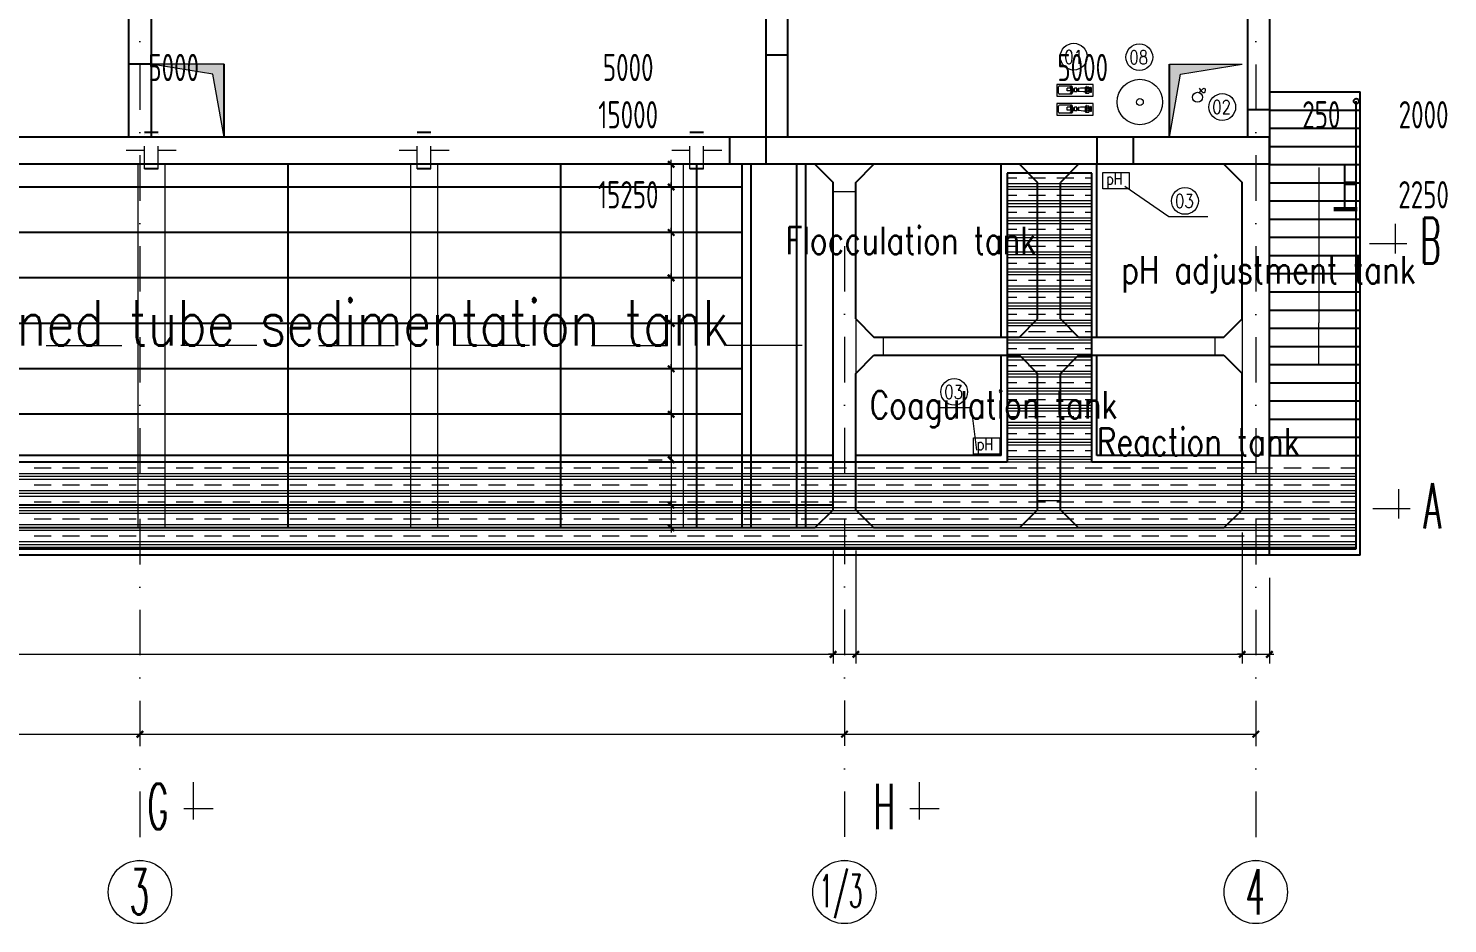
# Model space of a CAD drawing. Extents: x 838828 to 1489448, y 610351 to 848160.
# Drawn here: x 975795 to 991407, y 721807 to 731656 of the extents above; entities that cross this region are included whole.
import ezdxf
from ezdxf.enums import TextEntityAlignment as Align

# ---------------------------------------------------------------- set-up
doc = ezdxf.new("R2010")
doc.units = 0
doc.header["$LTSCALE"] = 1000
doc.header["$MEASUREMENT"] = 0
doc.linetypes.add('DASHDOT', pattern=[1, 0.5, -0.25, 0, -0.25])
doc.linetypes.add('HIDDEN', pattern=[0.375, 0.25, -0.125])
doc.layers.get('0').update_dxf_attribs({"linetype": 'CONTINUOUS', "lineweight": 13})
for name, color, linetype, lineweight in [('HATCH', 8, 'CONTINUOUS', 13), ('标注', 8, 'CONTINUOUS', 13), ('设备', 6, 'CONTINUOUS', 13)]:
    doc.layers.add(name, color=color, linetype=linetype, lineweight=lineweight)
doc.layers.add('我的标注', color=8, linetype='CONTINUOUS')
doc.layers.add('水构筑物', color=7, linetype='CONTINUOUS')
doc.styles.get("Standard").update_dxf_attribs({"font": 'ROMANS.SHX', "width": 1.2, "bigfont": 'gbcbig.shx'})
doc.styles.add('TSSD_DIMENSION', font='tssdeng.shx', dxfattribs={"width": 0.7, "bigfont": 'tssdchn.shx'})

# ---------------------------------------------------------------- blocks, each defined once
blk = doc.blocks.new('_ARCHTICK')
at = {"const_width": 0.5}
blk.add_lwpolyline([(-0.71, -0.71), (0.71, 0.71)], dxfattribs=at)

msp = doc.modelspace()

# ---------------------------------------------------------------- hatches: boundary and pattern name
at = {"layer": '标注'}
h = msp.add_hatch(color=256, dxfattribs=at)
h.paths.add_polyline_path([(977825, 731151), (977947, 730461), (977947, 731261), (977147, 731261)])
h.paths.add_polyline_path([(977367, 731152), (976677, 731152), (976677, 731602), (977367, 731602)], flags=9)
h = msp.add_hatch(color=256, dxfattribs=at)
h.paths.add_polyline_path([(988470, 731151), (988347, 730461), (988347, 731261), (989147, 731261)])
h.paths.add_polyline_path([(988927, 731152), (989617, 731152), (989617, 731602), (988927, 731602)], flags=9)
h = msp.add_hatch(color=256, dxfattribs=at)
h.paths.add_polyline_path([(988470, 731151), (988347, 730461), (988347, 731261), (989147, 731261)])
h.paths.add_polyline_path([(988927, 731152), (989617, 731152), (989617, 731602), (988927, 731602)], flags=9)

# ---------------------------------------------------------------- linework, layer by layer
at = {"linetype": 'ByBlock', "ltscale": 200}
msp.add_line((989991, 730124), (989991, 728418), dxfattribs=at)
msp.add_line((989991, 727964), (989991, 728418))
for centre in [(987294, 731345), (988016, 731339), (988928, 730791), (988518, 729758), (985979, 727658)]:
    msp.add_circle(centre, 147, dxfattribs=at)
at = {"layer": 'HATCH', "ltscale": 0.001}
for p, q in [((982866, 730161), (982866, 730211)), ((982866, 730161), (982866, 729911)), ((983091, 730161), (982966, 730161)), ((982866, 729911), (982866, 729961)), ((982866, 729911), (982866, 729411)), ((982866, 729911), (982866, 729861)), ((983091, 729911), (982966, 729911)), ((983091, 729911), (982966, 729911)), ((982866, 729411), (982866, 729461)), ((982616, 729411), (982766, 729411)), ((982616, 729411), (982766, 729411)), ((982866, 729411), (982866, 728911)), ((982866, 729411), (982866, 729361)), ((982866, 728911), (982866, 728961)), ((982616, 728911), (982766, 728911)), ((982616, 728911), (982766, 728911)), ((982866, 728911), (982866, 728411)), ((982866, 728911), (982866, 728861)), ((982616, 728411), (982766, 728411)), ((982616, 728411), (982766, 728411)), ((982866, 728411), (982866, 728461)), ((982866, 728411), (982866, 727911)), ((982866, 728411), (982866, 728361)), ((982616, 727911), (982766, 727911)), ((982616, 727911), (982766, 727911)), ((982866, 727911), (982866, 727961)), ((982866, 727911), (982866, 727411)), ((982866, 727911), (982866, 727861)), ((982616, 727411), (982766, 727411)), ((982616, 727411), (982766, 727411)), ((982866, 727411), (982866, 727461)), ((982866, 727411), (982866, 726911)), ((982866, 727411), (982866, 727361)), ((982866, 726911), (982866, 726961)), ((982616, 726911), (982766, 726911)), ((982616, 726911), (982766, 726911)), ((982866, 726911), (982866, 726411)), ((982866, 726911), (982866, 726861)), ((982866, 726411), (982866, 726461)), ((982616, 726411), (982766, 726411)), ((982616, 726411), (982766, 726411)), ((982866, 726411), (982866, 726161)), ((982866, 726411), (982866, 726361)), ((982616, 726161), (982766, 726161)), ((982866, 726161), (982866, 726111))]:
    msp.add_line(p, q, dxfattribs=at)
at = {"layer": 'HATCH'}
for p, q in [((986562, 730011), (986670, 730011)), ((986562, 729948), (987494, 729948)), ((986562, 729917), (987494, 729917)), ((986562, 729886), (987494, 729886)), ((986795, 730011), (986982, 730011)), ((987107, 730011), (987295, 730011)), ((987420, 730011), (987494, 730011)), ((987855, 729922), (988342, 729585)), ((986562, 729823), (986670, 729823)), ((986562, 729761), (987494, 729761)), ((986562, 729729), (987494, 729729)), ((986795, 729823), (986982, 729823)), ((987107, 729823), (987295, 729823)), ((987420, 729823), (987494, 729823)), ((986562, 729698), (987494, 729698)), ((986562, 729636), (986670, 729636)), ((986562, 729573), (987494, 729573)), ((986795, 729636), (986982, 729636)), ((987107, 729636), (987295, 729636)), ((987420, 729636), (987494, 729636)), ((988342, 729585), (988770, 729585)), ((986562, 729542), (987494, 729542)), ((986562, 729511), (987494, 729511)), ((986562, 729448), (986670, 729448)), ((986795, 729448), (986982, 729448)), ((987107, 729448), (987295, 729448)), ((987420, 729448), (987494, 729448)), ((986562, 729386), (987494, 729386)), ((986562, 729354), (987494, 729354)), ((986562, 729323), (987494, 729323)), ((986562, 729261), (986670, 729261)), ((986795, 729261), (986982, 729261)), ((987107, 729261), (987295, 729261)), ((987420, 729261), (987494, 729261)), ((986562, 729198), (987494, 729198)), ((986562, 729167), (987494, 729167)), ((986562, 729136), (987494, 729136)), ((986562, 729073), (986670, 729073)), ((986562, 729011), (987494, 729011)), ((986562, 728979), (987494, 728979)), ((986562, 728948), (987494, 728948)), ((986795, 729073), (986982, 729073)), ((987107, 729073), (987295, 729073)), ((987420, 729073), (987494, 729073)), ((986562, 728886), (986670, 728886)), ((986562, 728823), (987494, 728823)), ((986562, 728792), (987494, 728792)), ((986795, 728886), (986982, 728886)), ((987107, 728886), (987295, 728886)), ((987420, 728886), (987494, 728886)), ((986562, 728761), (987494, 728761)), ((986562, 728698), (986670, 728698)), ((986562, 728636), (987494, 728636)), ((986795, 728698), (986982, 728698)), ((987107, 728698), (987295, 728698)), ((987420, 728698), (987494, 728698)), ((986562, 728604), (987494, 728604)), ((986562, 728573), (987494, 728573)), ((986562, 728511), (986670, 728511)), ((986795, 728511), (986982, 728511)), ((987107, 728511), (987295, 728511)), ((987420, 728511), (987494, 728511)), ((986562, 728448), (987494, 728448)), ((986562, 728417), (987494, 728417)), ((986562, 728386), (987494, 728386)), ((986562, 728323), (986670, 728323)), ((986795, 728323), (986982, 728323)), ((987107, 728323), (987295, 728323)), ((987420, 728323), (987494, 728323)), ((986562, 728261), (987494, 728261)), ((986562, 728229), (987494, 728229)), ((986562, 728198), (987494, 728198)), ((986562, 728136), (986670, 728136)), ((986562, 728073), (987494, 728073)), ((986562, 728042), (987494, 728042)), ((986562, 728011), (987494, 728011)), ((986795, 728136), (986982, 728136)), ((987107, 728136), (987295, 728136)), ((987420, 728136), (987494, 728136)), ((986562, 727948), (986670, 727948)), ((986562, 727886), (987494, 727886)), ((986562, 727854), (987494, 727854)), ((986795, 727948), (986982, 727948)), ((987107, 727948), (987295, 727948)), ((987420, 727948), (987494, 727948)), ((986562, 727823), (987494, 727823)), ((986562, 727761), (986670, 727761)), ((986562, 727698), (987494, 727698)), ((986795, 727761), (986982, 727761)), ((987107, 727761), (987295, 727761)), ((987420, 727761), (987494, 727761)), ((986562, 727667), (987494, 727667)), ((986562, 727636), (987494, 727636)), ((986562, 727573), (986670, 727573)), ((986795, 727573), (986982, 727573)), ((987107, 727573), (987295, 727573)), ((987420, 727573), (987494, 727573)), ((985804, 727485), (986171, 727485)), ((986227, 727017), (986171, 727485)), ((986562, 727511), (987494, 727511)), ((986562, 727479), (987494, 727479)), ((986562, 727448), (987494, 727448)), ((986562, 727386), (986670, 727386)), ((986795, 727386), (986982, 727386)), ((987107, 727386), (987295, 727386)), ((987420, 727386), (987494, 727386)), ((986562, 727323), (987494, 727323)), ((986562, 727292), (987494, 727292)), ((986562, 727261), (987494, 727261)), ((986562, 727198), (986670, 727198)), ((986562, 727136), (987494, 727136)), ((986562, 727104), (987494, 727104)), ((986795, 727198), (986982, 727198)), ((987107, 727198), (987295, 727198)), ((987420, 727198), (987494, 727198)), ((986562, 727073), (987494, 727073)), ((986562, 727011), (986670, 727011)), ((986562, 726948), (987494, 726948)), ((986795, 727011), (986982, 727011)), ((987107, 727011), (987295, 727011)), ((987420, 727011), (987494, 727011)), ((975857, 726823), (976045, 726823)), ((976170, 726823), (976357, 726823)), ((976482, 726823), (976670, 726823)), ((976795, 726823), (976982, 726823)), ((977107, 726823), (977295, 726823)), ((977420, 726823), (977607, 726823)), ((977732, 726823), (977920, 726823)), ((978045, 726823), (978232, 726823)), ((978357, 726823), (978545, 726823)), ((978670, 726823), (978857, 726823)), ((978982, 726823), (979170, 726823)), ((979295, 726823), (979482, 726823)), ((979607, 726823), (979795, 726823)), ((979920, 726823), (980107, 726823)), ((980232, 726823), (980420, 726823)), ((980545, 726823), (980732, 726823)), ((980857, 726823), (981045, 726823)), ((981170, 726823), (981357, 726823)), ((981482, 726823), (981670, 726823)), ((981795, 726823), (981982, 726823)), ((982107, 726823), (982295, 726823)), ((982420, 726823), (982607, 726823)), ((982732, 726823), (982920, 726823)), ((983045, 726823), (983232, 726823)), ((983357, 726823), (983545, 726823)), ((983670, 726823), (983857, 726823)), ((983982, 726823), (984170, 726823)), ((984295, 726823), (984482, 726823)), ((984607, 726823), (984795, 726823)), ((984920, 726823), (985107, 726823)), ((985232, 726823), (985420, 726823)), ((985545, 726823), (985732, 726823)), ((985857, 726823), (986045, 726823)), ((986170, 726823), (986357, 726823)), ((986482, 726823), (986670, 726823)), ((986562, 726917), (987494, 726917)), ((986562, 726886), (987494, 726886)), ((986795, 726823), (986982, 726823)), ((987107, 726823), (987295, 726823)), ((987420, 726823), (987607, 726823)), ((987732, 726823), (987920, 726823)), ((988045, 726823), (988232, 726823)), ((988357, 726823), (988545, 726823)), ((988670, 726823), (988857, 726823)), ((988982, 726823), (989170, 726823)), ((989295, 726823), (989482, 726823)), ((989607, 726823), (989795, 726823)), ((989920, 726823), (990107, 726823)), ((990232, 726823), (990402, 726823)), ((964162, 726761), (990402, 726761)), ((964162, 726729), (990402, 726729)), ((964162, 726698), (990402, 726698)), ((975857, 726636), (976045, 726636)), ((976170, 726636), (976357, 726636)), ((976482, 726636), (976670, 726636)), ((976795, 726636), (976982, 726636)), ((977107, 726636), (977295, 726636)), ((977420, 726636), (977607, 726636)), ((977732, 726636), (977920, 726636)), ((978045, 726636), (978232, 726636)), ((978357, 726636), (978545, 726636)), ((978670, 726636), (978857, 726636)), ((978982, 726636), (979170, 726636)), ((979295, 726636), (979482, 726636)), ((979607, 726636), (979795, 726636)), ((979920, 726636), (980107, 726636)), ((980232, 726636), (980420, 726636)), ((980545, 726636), (980732, 726636)), ((980857, 726636), (981045, 726636)), ((981170, 726636), (981357, 726636)), ((981482, 726636), (981670, 726636)), ((981795, 726636), (981982, 726636)), ((982107, 726636), (982295, 726636)), ((982420, 726636), (982607, 726636)), ((982732, 726636), (982920, 726636)), ((983045, 726636), (983232, 726636)), ((983357, 726636), (983545, 726636)), ((983670, 726636), (983857, 726636)), ((983982, 726636), (984170, 726636)), ((984295, 726636), (984482, 726636)), ((984607, 726636), (984795, 726636)), ((984920, 726636), (985107, 726636)), ((985232, 726636), (985420, 726636)), ((985545, 726636), (985732, 726636)), ((985857, 726636), (986045, 726636)), ((986170, 726636), (986357, 726636)), ((986482, 726636), (986670, 726636)), ((986795, 726636), (986982, 726636)), ((987107, 726636), (987295, 726636)), ((987420, 726636), (987607, 726636)), ((987732, 726636), (987920, 726636)), ((988045, 726636), (988232, 726636)), ((988357, 726636), (988545, 726636)), ((988670, 726636), (988857, 726636)), ((988982, 726636), (989170, 726636)), ((989295, 726636), (989482, 726636)), ((989607, 726636), (989795, 726636)), ((989920, 726636), (990107, 726636)), ((990232, 726636), (990402, 726636)), ((964162, 726573), (990402, 726573)), ((964162, 726542), (990402, 726542)), ((964162, 726511), (990402, 726511)), ((964162, 726386), (990402, 726386)), ((964162, 726354), (990402, 726354)), ((964162, 726323), (990402, 726323)), ((975857, 726448), (976045, 726448)), ((976170, 726448), (976357, 726448)), ((976482, 726448), (976670, 726448)), ((976795, 726448), (976982, 726448)), ((977107, 726448), (977295, 726448)), ((977420, 726448), (977607, 726448)), ((977732, 726448), (977920, 726448)), ((978045, 726448), (978232, 726448)), ((978357, 726448), (978545, 726448)), ((978670, 726448), (978857, 726448)), ((978982, 726448), (979170, 726448)), ((979295, 726448), (979482, 726448)), ((979607, 726448), (979795, 726448)), ((979920, 726448), (980107, 726448)), ((980232, 726448), (980420, 726448)), ((980545, 726448), (980732, 726448)), ((980857, 726448), (981045, 726448)), ((981170, 726448), (981357, 726448)), ((981482, 726448), (981670, 726448)), ((981795, 726448), (981982, 726448)), ((982107, 726448), (982295, 726448)), ((982420, 726448), (982607, 726448)), ((982732, 726448), (982920, 726448)), ((983045, 726448), (983232, 726448)), ((983357, 726448), (983545, 726448)), ((983670, 726448), (983857, 726448)), ((983982, 726448), (984170, 726448)), ((984295, 726448), (984482, 726448)), ((984607, 726448), (984795, 726448)), ((984920, 726448), (985107, 726448)), ((985232, 726448), (985420, 726448)), ((985545, 726448), (985732, 726448)), ((985857, 726448), (986045, 726448)), ((986170, 726448), (986357, 726448)), ((986482, 726448), (986670, 726448)), ((986795, 726448), (986982, 726448)), ((987107, 726448), (987295, 726448)), ((987420, 726448), (987607, 726448)), ((987732, 726448), (987920, 726448)), ((988045, 726448), (988232, 726448)), ((988357, 726448), (988545, 726448)), ((988670, 726448), (988857, 726448)), ((988982, 726448), (989170, 726448)), ((989295, 726448), (989482, 726448)), ((989607, 726448), (989795, 726448)), ((989920, 726448), (990107, 726448)), ((990232, 726448), (990402, 726448)), ((964162, 726198), (990402, 726198)), ((964162, 726167), (990402, 726167)), ((975857, 726261), (976045, 726261)), ((976170, 726261), (976357, 726261)), ((976482, 726261), (976670, 726261)), ((976795, 726261), (976982, 726261)), ((977107, 726261), (977295, 726261)), ((977420, 726261), (977607, 726261)), ((977732, 726261), (977920, 726261)), ((978045, 726261), (978232, 726261)), ((978357, 726261), (978545, 726261)), ((978670, 726261), (978857, 726261)), ((978982, 726261), (979170, 726261)), ((979295, 726261), (979482, 726261)), ((979607, 726261), (979795, 726261)), ((979920, 726261), (980107, 726261)), ((980232, 726261), (980420, 726261)), ((980545, 726261), (980732, 726261)), ((980857, 726261), (981045, 726261)), ((981170, 726261), (981357, 726261)), ((981482, 726261), (981670, 726261)), ((981795, 726261), (981982, 726261)), ((982107, 726261), (982295, 726261)), ((982420, 726261), (982607, 726261)), ((982732, 726261), (982920, 726261)), ((983045, 726261), (983232, 726261)), ((983357, 726261), (983545, 726261)), ((983670, 726261), (983857, 726261)), ((983982, 726261), (984170, 726261)), ((984295, 726261), (984482, 726261)), ((984607, 726261), (984795, 726261)), ((984920, 726261), (985107, 726261)), ((985232, 726261), (985420, 726261)), ((985545, 726261), (985732, 726261)), ((985857, 726261), (986045, 726261)), ((986170, 726261), (986357, 726261)), ((986482, 726261), (986670, 726261)), ((986795, 726261), (986982, 726261)), ((987107, 726261), (987295, 726261)), ((987420, 726261), (987607, 726261)), ((987732, 726261), (987920, 726261)), ((988045, 726261), (988232, 726261)), ((988357, 726261), (988545, 726261)), ((988670, 726261), (988857, 726261)), ((988982, 726261), (989170, 726261)), ((989295, 726261), (989482, 726261)), ((989607, 726261), (989795, 726261)), ((989920, 726261), (990107, 726261)), ((990232, 726261), (990402, 726261)), ((964162, 726136), (990402, 726136)), ((964162, 726011), (990402, 726011)), ((975857, 726073), (976045, 726073)), ((976170, 726073), (976357, 726073)), ((976482, 726073), (976670, 726073)), ((976795, 726073), (976982, 726073)), ((977107, 726073), (977295, 726073)), ((977420, 726073), (977607, 726073)), ((977732, 726073), (977920, 726073)), ((978045, 726073), (978232, 726073)), ((978357, 726073), (978545, 726073)), ((978670, 726073), (978857, 726073)), ((978982, 726073), (979170, 726073)), ((979295, 726073), (979482, 726073)), ((979607, 726073), (979795, 726073)), ((979920, 726073), (980107, 726073)), ((980232, 726073), (980420, 726073)), ((980545, 726073), (980732, 726073)), ((980857, 726073), (981045, 726073)), ((981170, 726073), (981357, 726073)), ((981482, 726073), (981670, 726073)), ((981795, 726073), (981982, 726073)), ((982107, 726073), (982295, 726073)), ((982420, 726073), (982607, 726073)), ((982732, 726073), (982920, 726073)), ((983045, 726073), (983232, 726073)), ((983357, 726073), (983545, 726073)), ((983670, 726073), (983857, 726073)), ((983982, 726073), (984170, 726073)), ((984295, 726073), (984482, 726073)), ((984607, 726073), (984795, 726073)), ((984920, 726073), (985107, 726073)), ((985232, 726073), (985420, 726073)), ((985545, 726073), (985732, 726073)), ((985857, 726073), (986045, 726073)), ((986170, 726073), (986357, 726073)), ((986482, 726073), (986670, 726073)), ((986795, 726073), (986982, 726073)), ((987107, 726073), (987295, 726073)), ((987420, 726073), (987607, 726073)), ((987732, 726073), (987920, 726073)), ((988045, 726073), (988232, 726073)), ((988357, 726073), (988545, 726073)), ((988670, 726073), (988857, 726073)), ((988982, 726073), (989170, 726073)), ((989295, 726073), (989482, 726073)), ((989607, 726073), (989795, 726073)), ((989920, 726073), (990107, 726073)), ((990232, 726073), (990402, 726073)), ((964162, 725979), (990402, 725979)), ((964162, 725948), (990402, 725948))]:
    msp.add_line(p, q, dxfattribs=at)
at = {"layer": '标注', "linetype": 'DASHDOT'}
for p, q in [((977022, 739261), (977022, 722503)), ((989297, 739261), (989297, 722503)), ((984772, 729262), (984772, 722503))]:
    msp.add_line(p, q, dxfattribs=at)
at = {"layer": '标注'}
for p, q in [((977825, 731151), (977147, 731261)), ((977947, 731261), (977147, 731261)), ((977947, 730461), (977825, 731151)), ((988347, 731261), (989147, 731261)), ((988347, 731261), (989147, 731261)), ((988347, 730461), (988470, 731151)), ((988347, 730461), (988470, 731151)), ((988470, 731151), (989147, 731261)), ((988470, 731151), (989147, 731261)), ((977072, 730311), (976872, 730311)), ((977422, 730311), (977222, 730311)), ((980072, 730311), (979872, 730311)), ((980422, 730311), (980222, 730311)), ((983072, 730311), (982872, 730311)), ((983422, 730311), (983222, 730311)), ((976997, 730161), (976997, 726161)), ((977297, 730161), (977297, 726161)), ((979997, 730161), (979997, 726161)), ((980297, 730161), (980297, 726161)), ((982997, 730161), (982997, 726161)), ((984447, 730161), (985097, 730161)), ((984647, 729861), (984897, 729861)), ((990834, 729181), (990834, 729505)), ((990957, 729287), (990548, 729287)), ((984897, 728461), (984897, 727861)), ((989147, 728461), (989147, 727861)), ((975989, 728167), (976674, 728167)), ((976674, 728167), (976824, 728167)), ((977621, 728167), (977471, 728167)), ((978306, 728167), (977621, 728167)), ((978989, 728167), (979674, 728167)), ((979674, 728167), (979824, 728167)), ((980621, 728167), (980471, 728167)), ((981306, 728167), (980621, 728167)), ((981989, 728167), (982674, 728167)), ((982674, 728167), (982824, 728167)), ((983621, 728167), (983471, 728167)), ((984306, 728167), (983621, 728167)), ((985197, 728261), (985197, 728061)), ((988847, 728261), (988847, 728061)), ((986897, 726461), (987147, 726461)), ((990870, 726264), (990870, 726588)), ((990994, 726370), (990584, 726370)), ((986697, 726161), (987347, 726161)), ((977611, 722952), (977611, 723362)), ((985598, 722952), (985598, 723362)), ((977504, 723075), (977828, 723075)), ((985491, 723075), (985815, 723075))]:
    msp.add_line(p, q, dxfattribs=at)
at = {"layer": '标注', "linetype": 'DASHDOT', "ltscale": 0.5}
for p, q in [((977072, 730111), (977072, 730511)), ((977222, 730111), (977222, 730511)), ((980072, 730111), (980072, 730511)), ((980222, 730111), (980222, 730511)), ((983072, 730111), (983072, 730511)), ((983222, 730111), (983222, 730511))]:
    msp.add_line(p, q, dxfattribs=at)
at = {"layer": '标注', "ltscale": 0.001}
for p, q in [((989147, 726111), (989147, 724670)), ((989147, 726111), (989147, 724670)), ((984647, 725911), (984647, 724670)), ((984647, 725911), (984647, 724670)), ((984897, 725911), (984897, 724670)), ((984897, 725911), (984897, 724670)), ((989447, 725611), (989447, 724670)), ((969647, 724770), (984647, 724770)), ((984647, 724770), (984597, 724770)), ((984647, 724770), (984897, 724770)), ((984897, 724770), (989147, 724770)), ((984897, 724770), (984947, 724770)), ((989147, 724770), (989097, 724770)), ((989147, 724770), (989447, 724770)), ((989447, 724770), (989497, 724770)), ((977022, 724141), (977022, 723991)), ((977022, 724141), (977022, 723991)), ((984772, 724141), (984772, 723991)), ((984772, 724141), (984772, 723991)), ((989297, 724141), (989297, 723991)), ((969522, 723891), (977022, 723891)), ((977022, 723891), (984772, 723891)), ((984772, 723891), (989297, 723891))]:
    msp.add_line(p, q, dxfattribs=at)
at = {"layer": '标注'}
for centre, radius in [((987449, 730979), 21.1), ((987449, 730979), 10.9), ((987449, 730768), 21.1), ((987449, 730768), 10.9), ((977022, 722155), 348), ((984772, 722155), 348), ((989297, 722155), 348)]:
    msp.add_circle(centre, radius, dxfattribs=at)
at = {"layer": '水构筑物'}
for p, q in [((989447, 742061), (989447, 730461)), ((989447, 734701), (989447, 730161)), ((976897, 734461), (976897, 730461)), ((977147, 734461), (977147, 730461)), ((983907, 734461), (983907, 730461)), ((984147, 734461), (984147, 730461)), ((989207, 734461), (989207, 730461)), ((984147, 731361), (983907, 731361)), ((977147, 731261), (976897, 731261)), ((977947, 730461), (977947, 731261)), ((988347, 730461), (988347, 731261)), ((988347, 730461), (988347, 731261)), ((989447, 730958), (990447, 730958)), ((990402, 725929), (990402, 730856)), ((990447, 725861), (990447, 730958)), ((989447, 730761), (989207, 730761)), ((989447, 730758), (990447, 730758)), ((977222, 730511), (977072, 730511)), ((980222, 730511), (980072, 730511)), ((983222, 730511), (983072, 730511)), ((989447, 730558), (990447, 730558)), ((989447, 730461), (965097, 730461)), ((989447, 730461), (965097, 730461)), ((989447, 730461), (965097, 730461)), ((983507, 730461), (983507, 730161)), ((983907, 730461), (983907, 730161)), ((987547, 730461), (987547, 730161)), ((987947, 730461), (987947, 730161)), ((989447, 725861), (989447, 730461)), ((989447, 730358), (990447, 730358)), ((989447, 730161), (965097, 730161)), ((984447, 730161), (969847, 730161)), ((977222, 730111), (977072, 730111)), ((978647, 730161), (978647, 726161)), ((980222, 730111), (980072, 730111)), ((981647, 730161), (981647, 726161)), ((983222, 730111), (983072, 730111)), ((983147, 726161), (983147, 730161)), ((983647, 726161), (983647, 730161)), ((983747, 726161), (983747, 730161)), ((984247, 726161), (984247, 730161)), ((984347, 726161), (984347, 730161)), ((984447, 730161), (984647, 729961)), ((984897, 729961), (985097, 730161)), ((986697, 730161), (985097, 730161)), ((986497, 728258), (986497, 730158)), ((987494, 730064), (986562, 730064)), ((986562, 730064), (986562, 726883)), ((986697, 730161), (986897, 729961)), ((987347, 730161), (987147, 729961)), ((988947, 730161), (987347, 730161)), ((987494, 726883), (987494, 730064)), ((987547, 728258), (987547, 730158)), ((988947, 730161), (989147, 729961)), ((989447, 726161), (989447, 730161)), ((989447, 730158), (990447, 730158)), ((983647, 729911), (969647, 729911)), ((984647, 726361), (984647, 729961)), ((984897, 728461), (984897, 729961)), ((986897, 728461), (986897, 729961)), ((987147, 728461), (987147, 729961)), ((989147, 728461), (989147, 729961)), ((989447, 729958), (990447, 729958)), ((989447, 729758), (990447, 729758)), ((989447, 729558), (990447, 729558)), ((983647, 729411), (969647, 729411)), ((989447, 729358), (990447, 729358)), ((989447, 729158), (990447, 729158)), ((989447, 728958), (990447, 728958)), ((983647, 728911), (969647, 728911)), ((989447, 728758), (990447, 728758)), ((989447, 728558), (990447, 728558)), ((983647, 728411), (969647, 728411)), ((983647, 728411), (969647, 728411)), ((984897, 728461), (985097, 728261)), ((986697, 728261), (986897, 728461)), ((987147, 728461), (987347, 728261)), ((988947, 728261), (989147, 728461)), ((989447, 728358), (990447, 728358)), ((985097, 728261), (986697, 728261)), ((987347, 728261), (988947, 728261)), ((984897, 727861), (985097, 728061)), ((985097, 728061), (986697, 728061)), ((986497, 726958), (986497, 728058)), ((986697, 728061), (986897, 727861)), ((987147, 727861), (987347, 728061)), ((987347, 728061), (988947, 728061)), ((987547, 726958), (987547, 728058)), ((988947, 728061), (989147, 727861)), ((989447, 728158), (990447, 728158)), ((983647, 727911), (969647, 727911)), ((984897, 726361), (984897, 727861)), ((986897, 726361), (986897, 727861)), ((987147, 726361), (987147, 727861)), ((989147, 726361), (989147, 727861)), ((989447, 727958), (990447, 727958)), ((989447, 727758), (990447, 727758)), ((989447, 727558), (990447, 727558)), ((983647, 727411), (969647, 727411)), ((989447, 727358), (990447, 727358)), ((989447, 727158), (990447, 727158)), ((984647, 726958), (969647, 726958)), ((986497, 726958), (984897, 726958)), ((989147, 726958), (987547, 726958)), ((989447, 726958), (990447, 726958)), ((986562, 726883), (965247, 726883)), ((989297, 726883), (987494, 726883)), ((984647, 726411), (969647, 726411)), ((984447, 726161), (984647, 726361)), ((984897, 726361), (985097, 726161)), ((986697, 726161), (986897, 726361)), ((987147, 726361), (987347, 726161)), ((988947, 726161), (989147, 726361)), ((984447, 726161), (969847, 726161)), ((986697, 726161), (985097, 726161)), ((988947, 726161), (987347, 726161)), ((964162, 725929), (990402, 725929)), ((990447, 725861), (965097, 725861))]:
    msp.add_line(p, q, dxfattribs=at)
at = {"layer": '水构筑物', "linetype": 'HIDDEN'}
for p, q in [((977147, 741561), (977147, 730461)), ((976897, 734461), (976897, 730461))]:
    msp.add_line(p, q, dxfattribs=at)
at = {"layer": '水构筑物'}
msp.add_circle((990402, 730856), 27.5, dxfattribs=at)
at = {"layer": '设备'}
for p, q in [((987508, 731040), (987109, 731040)), ((987109, 731040), (987109, 730912)), ((987128, 730944), (987128, 731012)), ((987275, 731022), (987139, 731022)), ((987221, 730968), (987221, 731000)), ((987261, 731000), (987221, 731000)), ((987258, 731005), (987258, 731012)), ((987268, 731014), (987259, 731014)), ((987268, 731003), (987259, 731003)), ((987261, 730968), (987261, 731000)), ((987265, 730934), (987265, 731022)), ((987268, 731014), (987268, 731019)), ((987268, 730950), (987268, 731003)), ((987270, 731005), (987270, 731012)), ((987283, 730992), (987277, 731016)), ((987286, 730992), (987283, 730992)), ((987283, 730964), (987283, 730992)), ((987286, 730964), (987286, 730992)), ((987290, 730985), (987286, 730985)), ((987290, 730971), (987290, 730985)), ((987297, 730983), (987290, 730983)), ((987304, 730985), (987297, 730985)), ((987297, 730971), (987297, 730985)), ((987330, 730999), (987304, 730999)), ((987304, 730959), (987304, 730999)), ((987330, 730959), (987330, 730999)), ((987343, 730985), (987330, 730985)), ((987343, 730962), (987343, 730994)), ((987350, 730994), (987343, 730994)), ((987343, 730962), (987343, 730994)), ((987370, 730999), (987350, 730994)), ((987350, 730962), (987350, 730994)), ((987423, 730999), (987370, 730999)), ((987418, 731003), (987429, 731003)), ((987423, 731007), (987420, 731007)), ((987420, 731007), (987420, 731000)), ((987423, 731005), (987420, 731005)), ((987423, 731001), (987420, 731001)), ((987423, 731000), (987420, 731000)), ((987423, 730948), (987423, 731008)), ((987427, 731008), (987423, 731008)), ((987426, 731013), (987459, 731013)), ((987427, 730948), (987427, 731008)), ((987427, 731006), (987430, 731006)), ((987433, 731017), (987430, 731017)), ((987430, 730939), (987430, 731017)), ((987433, 730939), (987433, 731017)), ((987464, 730997), (987459, 731013)), ((987479, 731001), (987462, 731001)), ((987464, 730959), (987464, 730997)), ((987468, 730997), (987464, 730997)), ((987479, 730995), (987468, 730995)), ((987479, 730951), (987479, 731005)), ((987482, 731005), (987479, 731005)), ((987482, 730952), (987482, 731005)), ((987482, 730951), (987482, 731005)), ((987485, 731005), (987482, 731005)), ((987485, 730952), (987485, 731005)), ((987508, 730912), (987508, 731040)), ((987109, 730912), (987508, 730912)), ((987508, 730829), (987109, 730829)), ((987109, 730829), (987109, 730701)), ((987275, 730934), (987139, 730934)), ((987261, 730968), (987221, 730968)), ((987258, 730941), (987258, 730948)), ((987268, 730950), (987259, 730950)), ((987268, 730939), (987259, 730939)), ((987268, 730936), (987268, 730939)), ((987270, 730941), (987270, 730948)), ((987283, 730964), (987277, 730939)), ((987286, 730964), (987283, 730964)), ((987290, 730971), (987286, 730971)), ((987297, 730973), (987290, 730973)), ((987304, 730971), (987297, 730971)), ((987330, 730959), (987304, 730959)), ((987343, 730971), (987330, 730971)), ((987350, 730962), (987343, 730962)), ((987403, 730957), (987350, 730962)), ((987423, 730957), (987403, 730957)), ((987427, 730948), (987423, 730948)), ((987426, 730944), (987459, 730944)), ((987427, 730949), (987430, 730949)), ((987430, 730948), (987427, 730948)), ((987427, 730941), (987427, 730948)), ((987430, 730946), (987427, 730946)), ((987430, 730942), (987427, 730942)), ((987430, 730941), (987427, 730941)), ((987433, 730939), (987430, 730939)), ((987464, 730959), (987459, 730944)), ((987479, 730955), (987463, 730955)), ((987468, 730959), (987464, 730959)), ((987479, 730961), (987468, 730961)), ((987482, 730951), (987479, 730951)), ((987485, 730952), (987482, 730952)), ((987508, 730701), (987508, 730829)), ((987109, 730701), (987508, 730701)), ((987128, 730734), (987128, 730801)), ((987275, 730812), (987139, 730812)), ((987275, 730723), (987139, 730723)), ((987261, 730790), (987221, 730790)), ((987221, 730758), (987221, 730790)), ((987261, 730758), (987221, 730758)), ((987258, 730794), (987258, 730801)), ((987258, 730731), (987258, 730738)), ((987268, 730803), (987259, 730803)), ((987268, 730792), (987259, 730792)), ((987268, 730739), (987259, 730739)), ((987268, 730729), (987259, 730729)), ((987261, 730758), (987261, 730790)), ((987265, 730723), (987265, 730812)), ((987268, 730803), (987268, 730808)), ((987268, 730739), (987268, 730792)), ((987268, 730726), (987268, 730729)), ((987270, 730794), (987270, 730801)), ((987270, 730731), (987270, 730738)), ((987283, 730782), (987277, 730806)), ((987283, 730753), (987277, 730728)), ((987283, 730753), (987283, 730782)), ((987286, 730782), (987283, 730782)), ((987286, 730753), (987283, 730753)), ((987286, 730753), (987286, 730782)), ((987290, 730775), (987286, 730775)), ((987290, 730761), (987286, 730761)), ((987290, 730761), (987290, 730775)), ((987297, 730772), (987290, 730772)), ((987297, 730763), (987290, 730763)), ((987297, 730761), (987297, 730775)), ((987304, 730775), (987297, 730775)), ((987304, 730761), (987297, 730761)), ((987304, 730748), (987304, 730789)), ((987330, 730789), (987304, 730789)), ((987330, 730748), (987304, 730748)), ((987330, 730748), (987330, 730789)), ((987343, 730775), (987330, 730775)), ((987343, 730761), (987330, 730761)), ((987343, 730751), (987343, 730784)), ((987350, 730784), (987343, 730784)), ((987343, 730751), (987343, 730784)), ((987350, 730751), (987343, 730751)), ((987370, 730789), (987350, 730784)), ((987350, 730751), (987350, 730784)), ((987403, 730746), (987350, 730751)), ((987423, 730789), (987370, 730789)), ((987423, 730746), (987403, 730746)), ((987418, 730793), (987429, 730793)), ((987420, 730796), (987420, 730789)), ((987423, 730796), (987420, 730796)), ((987423, 730795), (987420, 730795)), ((987423, 730791), (987420, 730791)), ((987423, 730789), (987420, 730789)), ((987427, 730798), (987423, 730798)), ((987423, 730737), (987423, 730798)), ((987427, 730737), (987423, 730737)), ((987426, 730803), (987459, 730803)), ((987426, 730734), (987459, 730734)), ((987427, 730737), (987427, 730798)), ((987427, 730795), (987430, 730795)), ((987427, 730739), (987430, 730739)), ((987427, 730730), (987427, 730737)), ((987430, 730737), (987427, 730737)), ((987430, 730735), (987427, 730735)), ((987430, 730732), (987427, 730732)), ((987430, 730730), (987427, 730730)), ((987430, 730729), (987430, 730807)), ((987433, 730807), (987430, 730807)), ((987433, 730729), (987430, 730729)), ((987433, 730729), (987433, 730807)), ((987464, 730787), (987459, 730803)), ((987464, 730748), (987459, 730734)), ((987479, 730791), (987462, 730791)), ((987479, 730745), (987463, 730745)), ((987468, 730787), (987464, 730787)), ((987464, 730748), (987464, 730787)), ((987468, 730748), (987464, 730748)), ((987479, 730784), (987468, 730784)), ((987479, 730751), (987468, 730751)), ((987482, 730794), (987479, 730794)), ((987479, 730741), (987479, 730794)), ((987482, 730741), (987479, 730741)), ((987485, 730795), (987482, 730795)), ((987482, 730742), (987482, 730795)), ((987482, 730741), (987482, 730794)), ((987485, 730742), (987482, 730742)), ((987485, 730742), (987485, 730795)), ((987613, 730072), (987903, 730072)), ((987613, 729892), (987613, 730072)), ((987903, 730072), (987903, 729892)), ((987903, 729892), (987613, 729892)), ((986191, 727152), (986481, 727152)), ((986191, 726972), (986191, 727152)), ((986481, 727152), (986481, 726972)), ((986481, 726972), (986191, 726972))]:
    msp.add_line(p, q, dxfattribs=at)
at = {"layer": '设备', "ltscale": 200}
for p, q in [((987485, 731005), (987485, 730952)), ((987485, 731000), (987485, 730958)), ((987485, 730795), (987485, 730742)), ((987485, 730789), (987485, 730747))]:
    msp.add_line(p, q, dxfattribs=at)
for radius in [250, 37.4]:
    msp.add_circle((988022, 730846), radius, dxfattribs=at)
at = {"layer": '设备'}
msp.add_circle((988656, 730898), 55.3, dxfattribs=at)
for centre, radius, start, end in [((987139, 731012), 10.7, 90, 180), ((987259, 731012), 1.78, 90, 180), ((987259, 731005), 1.78, 180, 270), ((987268, 731012), 1.78, 0, 90), ((987268, 731005), 1.78, 270, 0), ((987274, 731015), 3.55, 14.5111, 90), ((987139, 730944), 10.7, 180, 270), ((987259, 730948), 1.78, 90, 180), ((987259, 730941), 1.78, 180, 270), ((987268, 730948), 1.78, 0, 90), ((987268, 730941), 1.78, 270, 0), ((987273, 730940), 3.55, 270, 345.4889), ((987139, 730801), 10.7, 90, 180), ((987139, 730734), 10.7, 180, 270), ((987259, 730801), 1.78, 90, 180), ((987259, 730794), 1.78, 180, 270), ((987259, 730738), 1.78, 90, 180), ((987259, 730731), 1.78, 180, 270), ((987268, 730801), 1.78, 0, 90), ((987268, 730794), 1.78, 270, 0), ((987268, 730738), 1.78, 0, 90), ((987268, 730731), 1.78, 270, 0), ((987273, 730729), 3.55, 270, 345.4889), ((987274, 730805), 3.55, 14.5111, 90)]:
    msp.add_arc(centre, radius, start, end, dxfattribs=at)
msp.add_spline([(988676, 730950), (988738, 730995), (988730, 730948), (988677, 731000)], degree=3, dxfattribs=at)

# ---------------------------------------------------------------- block references
at = {"layer": 'HATCH', "ltscale": 0.001, "xscale": 50, "yscale": 50, "zscale": 50}
for p, rotation in [((982866, 730161), 270), ((982866, 729911), 270), ((982866, 729911), 90), ((982866, 729411), 270), ((982866, 729411), 90), ((982866, 728911), 270), ((982866, 728911), 90), ((982866, 728411), 270), ((982866, 728411), 90), ((982866, 727911), 270), ((982866, 727911), 90), ((982866, 727411), 270), ((982866, 727411), 90), ((982866, 726911), 270), ((982866, 726911), 90), ((982866, 726411), 270), ((982866, 726411), 90), ((982866, 726161), 90)]:
    msp.add_blockref('_ARCHTICK', p, dxfattribs=dict(at, rotation=rotation))
at = {"layer": '标注', "ltscale": 0.001, "xscale": 50, "yscale": 50, "zscale": 50}
for p in [(984647, 724770), (984647, 724770), (989147, 724770), (989147, 724770), (977022, 723891), (984772, 723891), (989297, 723891)]:
    msp.add_blockref('_ARCHTICK', p, dxfattribs=at)
at = {"layer": '标注', "ltscale": 0.001, "xscale": 50, "yscale": 50, "zscale": 50, "rotation": 180}
for p in [(984897, 724770), (984897, 724770), (989447, 724770), (977022, 723891), (984772, 723891)]:
    msp.add_blockref('_ARCHTICK', p, dxfattribs=at)

# ---------------------------------------------------------------- texts
at = {"linetype": 'ByBlock', "ltscale": 200, "width": 0.8}
for s, p in [('01', (987190, 731343)), ('08', (987906, 731338)), ('02', (988818, 730790)), ('03', (988409, 729757)), ('03', (985870, 727657))]:
    msp.add_text(s, height=150, dxfattribs=at).set_placement(p, align=Align.MIDDLE_LEFT)
at = {"linetype": 'ByBlock', "ltscale": 200}
for s, height, width, p in [('上', 500, 0.8, (990139, 729616)), ('B', 500, 0.5, (991108, 729071)), ('Flocculation tank', 300, 0.8, (984124, 729174)), ('pH adjustment tank', 300, 0.8, (987815, 728851)), ('Inclined tube sedimentation tank', 500, 0.8, (974621, 728167)), ('Coagulation tank', 300, 0.8, (985048, 727364)), ('Reaction tank', 300, 0.8, (987547, 726958)), ('A', 500, 0.5, (991144, 726154)), ('G', 500, 0.5, (977107, 722847)), ('H', 500, 0.5, (985094, 722847)), ('3', 500, 0.5, (976908, 721908)), ('1/3', 360, 0.5, (984495, 721987)), ('4', 500, 0.5, (989183, 721908))]:
    msp.add_text(s, height=height, dxfattribs=dict(at, width=width)).set_placement(p)
at = {"layer": '我的标注', "color": 7, "linetype": 'Continuous', "ltscale": 0.001, "char_height": 300, "attachment_point": 5, "style": 'TSSD_DIMENSION'}
for s, insert in [('\\A1;5000', (977393, 731226)), ('\\A1;5000', (982393, 731226)), ('\\A1;5000', (987393, 731226)), ('\\A1;15000', (982393, 730706)), ('\\A1;250', (990018, 730706)), ('\\A1;2000', (991143, 730706)), ('\\A1;15250', (982393, 729826)), ('\\A1;2250', (991143, 729826))]:
    msp.add_mtext(s, dxfattribs=dict(at, insert=insert))
at = {"layer": '设备', "width": 0.8}
for p in [(987650, 729937), (986227, 727017)]:
    msp.add_text('pH', height=128, dxfattribs=at).set_placement(p)

doc.saveas('drawing.dxf')
